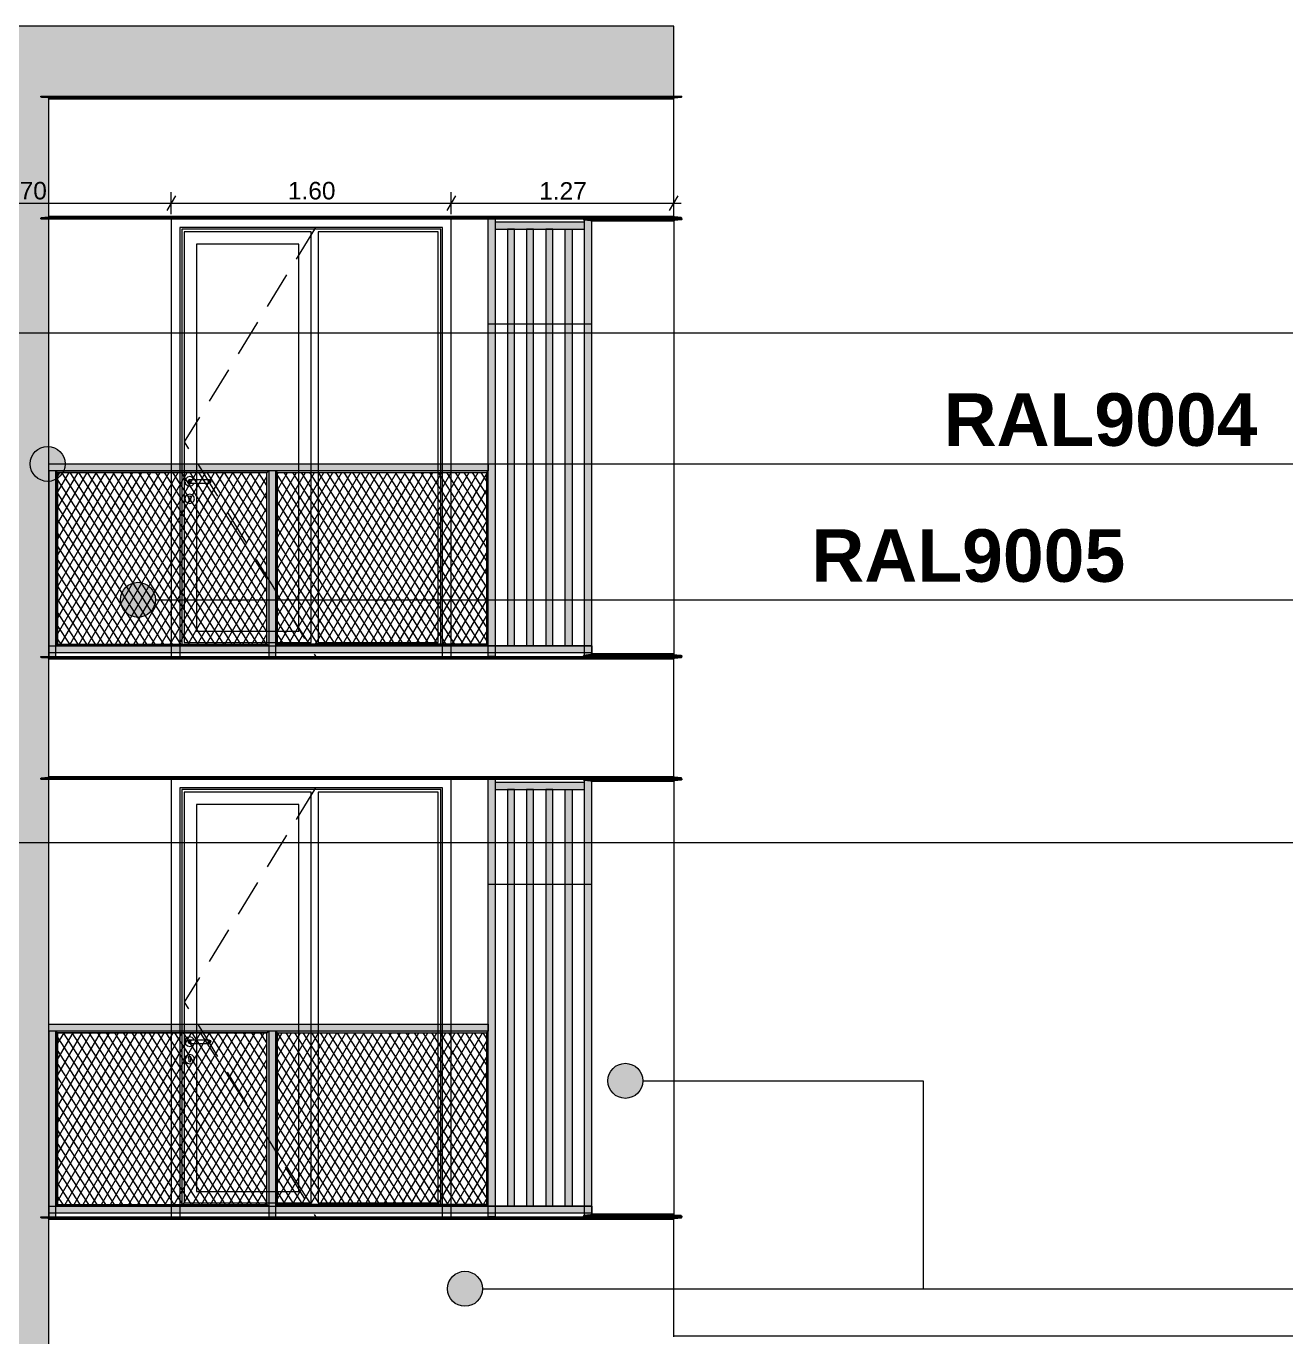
# Model space of a CAD drawing. Header units: millimetres. Extents: x 476571643 to 477489869, y 4620928210 to 4621294454.
# Drawn here: x 477426176 to 477433372, y 4621002544 to 4621010030 of the extents above; entities that cross this region are included whole.
import ezdxf

# ---------------------------------------------------------------- set-up
doc = ezdxf.new("R2010")
doc.units = ezdxf.units.MM
doc.header["$MEASUREMENT"] = 0
doc.linetypes.add('Hidden Line', pattern=[317.5, 211.666667, -105.833333])
for name, color, linetype, lineweight in [('2D Drafting - General_Pen_No__7_Pen_No__7', 7, 'Continuous', 0), ('Annotation - Text_Pen_No__7_Pen_No__7_Pen_No__142', 142, 'Continuous', 0), ('New_2D Drafting - General_Pen_No__30_Pen_No__9_Pen_No__9_Pen_No__253', 252, 'Continuous', 0), ('New_2D Drafting - General_Pen_No__30_Pen_No__9_Pen_No__9_Pen_No__255', 255, 'Continuous', 0), ('New_2D Drafting - General_Pen_No__30_Pen_No__9_Pen_No__9_Pen_No__7', 7, 'Continuous', 0), ('New_2D Drafting - General_Pen_No__4', 7, 'Continuous', 0), ('New_2D Drafting - General_Pen_No__7', 7, 'Continuous', 0), ('New_Structural - Bearing_Pen_No__1', 1, 'Continuous', 0), ('New_Structural - Bearing_Pen_No__250', 7, 'Continuous', 0), ('Structural - Bearing_Pen_No__250', 7, 'Continuous', 0), ('zoma_Pen_No__142', 142, 'Continuous', 0), ('zoma_Pen_No__5_Pen_No__142', 142, 'Continuous', 0)]:
    doc.layers.add(name, color=color, linetype=linetype, lineweight=lineweight)
doc.layers.add('zoma', color=7, linetype='Continuous')
doc.layers.add('zoma_Pen_No__5', color=7, linetype='Continuous')
doc.styles.add('GENERATED_STYLE_2', font='arial.ttf')
doc.styles.add('GENERATED_STYLE_6', font='arialbd.ttf')
doc.linetypes.add('Break', pattern='A,0,[1,a-5 saxl бѓ’бѓђбѓ¦бѓ”бѓ‘бѓ”бѓ‘бѓ\x98_1.Shx,S=15.679026,R=0,X=0,Y=0],-1975.557214,0', length=1975.557214)
doc.dimstyles.new('GENERATED_STYLE__31', dxfattribs={"dimtxt": 100, "dimasz": 64.421331, "dimexe": 0.18, "dimexo": 3, "dimgap": 0.09, "dimtad": 1, "dimtih": 1, "dimtoh": 1, "dimlfac": 0.001, "dimzin": 0, "dimdsep": 46, "dimtxsty": 'GENERATED_STYLE_2', "dimblk": 'ARROWHEAD_2', "dimblk1": 'ARROWHEAD_2', "dimblk2": 'ARROWHEAD_2', "dimcen": 0.09, "dimclrd": 142, "dimclre": 142, "dimclrt": 142, "dimadec": 0, "dimazin": 0, "dimtfac": 1, "dimtdec": 4, "dimtmove": 0, "dimatfit": 3, "dimfxl": 1, "dimtolj": 1, "dimtzin": 0, "dimarcsym": 0})
pattern_1 = [(60, (476844527.15, 4621385791.044), (-38.9711432, 22.5), []), (122.8330945, (476844527.15, 4621385791.044), (36.8060797, 18.75), [])]

# ---------------------------------------------------------------- blocks, each defined once
blk = doc.blocks.new('*D1766', base_point=(476844527.1, 4621385791))
at = {"layer": 'zoma_Pen_No__142', "color": 142, "linetype": 'Continuous', "lineweight": 0, "transparency": 16777216}
for p, q in [((477425305.9, 4621008955.3), (477425305.9, 4621009082.5)), ((477427004.3, 4621008955.3), (477427004.3, 4621009082.5)), ((477425330.4, 4621009061.3), (477425281.5, 4621008976.5)), ((477425305.9, 4621009018.9), (477427004.3, 4621009018.9)), ((477427028.8, 4621009061.3), (477426979.8, 4621008976.5))]:
    blk.add_line(p, q, dxfattribs=at)
at = {"layer": 'zoma_Pen_No__142', "color": 142, "lineweight": 0, "transparency": 16777216, "insert": (477426022.1, 4621009038.9), "char_height": 100, "attachment_point": 7, "style": 'GENERATED_STYLE_2'}
blk.add_mtext('\\A1;{\\pql;\\fArial CYR|b0|i0|c204|p34;1.70}', dxfattribs=at)
blk = doc.blocks.new('ARROWHEAD_2')
at = {"color": 0, "linetype": 'Continuous', "lineweight": 0}
for p, q in [((0, 0), (-1, 0)), ((-0.38, -0.66), (0.38, 0.66))]:
    blk.add_line(p, q, dxfattribs=at)
blk = doc.blocks.new('*D1767', base_point=(476844527.1, 4621385791))
at = {"layer": 'zoma_Pen_No__142', "color": 142, "linetype": 'Continuous', "lineweight": 0, "transparency": 16777216}
for p, q in [((477427004.3, 4621008955.3), (477427004.3, 4621009082.5)), ((477428604.3, 4621008955.3), (477428604.3, 4621009082.5)), ((477427028.8, 4621009061.3), (477426979.8, 4621008976.5)), ((477427004.3, 4621009018.9), (477428604.3, 4621009018.9)), ((477428628.8, 4621009061.3), (477428579.8, 4621008976.5))]:
    blk.add_line(p, q, dxfattribs=at)
at = {"layer": 'zoma_Pen_No__142', "color": 142, "lineweight": 0, "transparency": 16777216, "insert": (477427671.3, 4621009038.9), "char_height": 100, "attachment_point": 7, "style": 'GENERATED_STYLE_2'}
blk.add_mtext('\\A1;{\\pql;\\fArial CYR|b0|i0|c204|p34;1.60}', dxfattribs=at)
blk = doc.blocks.new('*D1768', base_point=(476844527.1, 4621385791))
at = {"layer": 'zoma_Pen_No__142', "color": 142, "linetype": 'Continuous', "lineweight": 0, "transparency": 16777216}
for p, q in [((477428604.3, 4621008955.3), (477428604.3, 4621009082.5)), ((477429875.6, 4621008955.3), (477429875.6, 4621009082.5)), ((477428628.8, 4621009061.3), (477428579.8, 4621008976.5)), ((477428604.3, 4621009018.9), (477429875.6, 4621009018.9)), ((477429851.1, 4621008976.5), (477429900.1, 4621009061.3)), ((477429875.6, 4621009018.9), (477429917.1, 4621009018.9))]:
    blk.add_line(p, q, dxfattribs=at)
at = {"layer": 'zoma_Pen_No__142', "color": 142, "lineweight": 0, "transparency": 16777216, "insert": (477429106.9, 4621009038.9), "char_height": 100, "attachment_point": 7, "style": 'GENERATED_STYLE_2'}
blk.add_mtext('\\A1;{\\pql;\\fArial CYR|b0|i0|c204|p34;1.27}', dxfattribs=at)
blk = doc.blocks.new('Line_103', base_point=(477426298.2, 4621007530))
at = {"layer": 'zoma_Pen_No__5_Pen_No__142', "linetype": 'Continuous', "lineweight": 0}
blk.add_hatch(color=142, dxfattribs=at).paths.add_polyline_path([(477426198.2, 4621007530), (477426205.8, 4621007491.7), (477426227.5, 4621007459.3), (477426259.9, 4621007437.6), (477426298.2, 4621007430), (477426336.4, 4621007437.6), (477426368.9, 4621007459.3), (477426390.6, 4621007491.7), (477426398.2, 4621007530), (477426390.6, 4621007568.3), (477426368.9, 4621007600.7), (477426336.4, 4621007622.4), (477426298.2, 4621007630), (477426259.9, 4621007622.4), (477426227.5, 4621007600.7), (477426205.8, 4621007568.3)])
at = {"layer": 'zoma_Pen_No__5_Pen_No__142', "color": 142, "linetype": 'Continuous', "lineweight": 0}
blk.add_line((477426398.2, 4621007530), (477438955.6, 4621007530), dxfattribs=at)
blk.add_circle((477426298.2, 4621007530), 100, dxfattribs=at)
blk = doc.blocks.new('Line_104', base_point=(477425880.4, 4621008278.3))
at = {"layer": 'zoma_Pen_No__5_Pen_No__142', "color": 142, "linetype": 'Continuous', "lineweight": 0}
blk.add_line((477425980.4, 4621008278.3), (477438955.6, 4621008278.3), dxfattribs=at)
blk = doc.blocks.new('Line_106', base_point=(477426814, 4621006753.5))
at = {"layer": 'zoma_Pen_No__5_Pen_No__142', "linetype": 'Continuous', "lineweight": 0}
blk.add_hatch(color=142, dxfattribs=at).paths.add_polyline_path([(477426714, 4621006753.5), (477426721.6, 4621006715.2), (477426743.3, 4621006682.8), (477426775.7, 4621006661.1), (477426814, 4621006653.5), (477426852.3, 4621006661.1), (477426884.7, 4621006682.8), (477426906.4, 4621006715.2), (477426914, 4621006753.5), (477426906.4, 4621006791.8), (477426884.7, 4621006824.2), (477426852.3, 4621006845.9), (477426814, 4621006853.5), (477426775.7, 4621006845.9), (477426743.3, 4621006824.2), (477426721.6, 4621006791.8)])
at = {"layer": 'zoma_Pen_No__5_Pen_No__142', "color": 142, "linetype": 'Continuous', "lineweight": 0}
blk.add_line((477426914, 4621006753.5), (477438955.6, 4621006753.5), dxfattribs=at)
blk.add_circle((477426814, 4621006753.5), 100, dxfattribs=at)
blk = doc.blocks.new('Line_117', base_point=(477419660.3, 4621005367.8))
at = {"layer": 'zoma_Pen_No__5_Pen_No__142', "color": 142, "linetype": 'Continuous', "lineweight": 0}
blk.add_line((477419760.3, 4621005367.8), (477438955.6, 4621005367.8), dxfattribs=at)
blk = doc.blocks.new('Line_125', base_point=(477428682.6, 4621002818.4))
at = {"layer": 'zoma_Pen_No__5_Pen_No__142', "linetype": 'Continuous', "lineweight": 0}
blk.add_hatch(color=142, dxfattribs=at).paths.add_polyline_path([(477428582.6, 4621002818.4), (477428590.2, 4621002780.2), (477428611.8, 4621002747.7), (477428644.3, 4621002726), (477428682.6, 4621002718.4), (477428720.8, 4621002726), (477428753.3, 4621002747.7), (477428774.9, 4621002780.2), (477428782.6, 4621002818.4), (477428774.9, 4621002856.7), (477428753.3, 4621002889.1), (477428720.8, 4621002910.8), (477428682.6, 4621002918.4), (477428644.3, 4621002910.8), (477428611.8, 4621002889.1), (477428590.2, 4621002856.7)])
at = {"layer": 'zoma_Pen_No__5_Pen_No__142', "color": 142, "linetype": 'Continuous', "lineweight": 0}
blk.add_line((477428782.6, 4621002818.4), (477438955.6, 4621002818.4), dxfattribs=at)
blk.add_circle((477428682.6, 4621002818.4), 100, dxfattribs=at)
blk = doc.blocks.new('Line_129', base_point=(477429599.4, 4621004006.3))
at = {"layer": 'zoma_Pen_No__5_Pen_No__142', "linetype": 'Continuous', "lineweight": 0}
blk.add_hatch(color=142, dxfattribs=at).paths.add_polyline_path([(477429499.4, 4621004006.3), (477429507, 4621003968), (477429528.7, 4621003935.6), (477429561.1, 4621003913.9), (477429599.4, 4621003906.3), (477429637.6, 4621003913.9), (477429670.1, 4621003935.6), (477429691.7, 4621003968), (477429699.4, 4621004006.3), (477429691.7, 4621004044.6), (477429670.1, 4621004077), (477429637.6, 4621004098.7), (477429599.4, 4621004106.3), (477429561.1, 4621004098.7), (477429528.7, 4621004077), (477429507, 4621004044.6)])
at = {"layer": 'zoma_Pen_No__5_Pen_No__142', "color": 142, "linetype": 'Continuous', "lineweight": 0}
blk.add_line((477429699.4, 4621004006.3), (477431300.3, 4621004006.3), dxfattribs=at)
blk.add_circle((477429599.4, 4621004006.3), 100, dxfattribs=at)

msp = doc.modelspace()

# ---------------------------------------------------------------- hatches: boundary and pattern name
at = {"layer": 'New_2D Drafting - General_Pen_No__30_Pen_No__9_Pen_No__9_Pen_No__253', "linetype": 'Continuous', "lineweight": 0}
h = msp.add_hatch(dxfattribs=at)
h.set_pattern_fill('BRICK___RUNNING_BOND', color=252, style=0, pattern_type=2)
h.set_pattern_definition([(0, (476844527.15, 4621385791.044), (0, 66.64), []), (90, (476844527.15, 4621385791.04), (-244.8, 0), [66.64, -66.64]), (90, (476844649.55, 4621385857.68), (-244.8, 0), [66.64, -66.64])])
h.paths.add_polyline_path([(477429876.084, 4621010029.584), (477422906.129, 4621010029.584), (477422906.129, 4620999330.04), (477423155.516, 4620999330.04), (477424755.516, 4620999330.04), (477426305.732, 4620999330.04), (477426305.732, 4621008930.008), (477426305.732, 4621009630.003), (477429405.604, 4621009630.003), (477429876.073, 4621009630.003)])
h.paths.add_polyline_path([(477423606.054, 4621000030.046), (477423606.054, 4620999750.046), (477425406.054, 4620999750.046), (477425406.054, 4621000030.046), (477425305.948, 4621000030.046), (477425305.948, 4621002530.046), (477423705.948, 4621002530.046), (477423705.948, 4621000030.046)], flags=0)
h.paths.add_polyline_path([(477423606.067, 4621003230.046), (477423606.067, 4621002950.046), (477425406.067, 4621002950.046), (477425406.067, 4621003230.046), (477425305.948, 4621003230.046), (477425305.948, 4621005730.046), (477423705.948, 4621005730.046), (477423705.948, 4621003230.046)], flags=0)
h.paths.add_polyline_path([(477425406.067, 4621006150.046), (477425406.067, 4621006430.046), (477425305.948, 4621006430.046), (477425305.948, 4621008930.046), (477423705.948, 4621008930.046), (477423705.948, 4621006430.046), (477423606.067, 4621006430.046), (477423606.067, 4621006150.046)], flags=0)
at = {"layer": 'New_2D Drafting - General_Pen_No__30_Pen_No__9_Pen_No__9_Pen_No__255', "linetype": 'Continuous', "lineweight": 0}
for points in [[(477428815.196, 4621008930.008), (477428855.196, 4621008930.008), (477428855.196, 4621006430.014), (477428815.196, 4621006430.014)], [(477428855.196, 4621008910.008), (477428855.196, 4621008869.921), (477429365.196, 4621008869.921), (477429365.196, 4621008910.008)], [(477428925.196, 4621008869.921), (477428925.196, 4621006490.04), (477428965.196, 4621006490.04), (477428965.196, 4621008869.921)], [(477429035.196, 4621008869.921), (477429035.196, 4621006490.04), (477429075.196, 4621006490.04), (477429075.196, 4621008869.921)], [(477429145.196, 4621008869.921), (477429145.196, 4621006490.04), (477429185.196, 4621006490.04), (477429185.196, 4621008869.921)], [(477429255.196, 4621008869.921), (477429295.196, 4621008869.921), (477429295.196, 4621006490.04), (477429255.196, 4621006490.04)], [(477429365.196, 4621008930.008), (477429405.196, 4621008930.008), (477429405.196, 4621006430.014), (477429365.196, 4621006430.014)], [(477426305.732, 4621007490.042), (477426305.732, 4621007530.042), (477428815.441, 4621007530.042), (477428815.441, 4621007490.042)], [(477426305.732, 4621006430.048), (477426345.732, 4621006430.048), (477426345.732, 4621007490.042), (477426305.732, 4621007490.042)], [(477426345.732, 4621006490.014), (477426355.732, 4621006500.014), (477426355.732, 4621007480.042), (477426345.732, 4621007490.042)], [(477427551.29, 4621007480.042), (477427561.29, 4621007490.042), (477426345.732, 4621007490.042), (477426355.732, 4621007480.042)], [(477427561.29, 4621006490.014), (477427551.29, 4621006500.014), (477427551.29, 4621007480.042), (477427561.29, 4621007490.042)], [(477427561.29, 4621006430.014), (477427601.29, 4621006430.014), (477427601.29, 4621007490.042), (477427561.29, 4621007490.042)], [(477427601.29, 4621006490.04), (477427611.29, 4621006500.04), (477427611.29, 4621007480.068), (477427601.29, 4621007490.068)], [(477428805.354, 4621007480.042), (477428815.441, 4621007490.042), (477427601.316, 4621007490.042), (477427611.316, 4621007480.042)], [(477428815.441, 4621007490.042), (477428805.354, 4621007480.042), (477428805.354, 4621006500.014), (477428815.441, 4621006490.04)], [(477426305.732, 4621006450.04), (477426305.732, 4621006490.04), (477429406.848, 4621006490.04), (477429406.848, 4621006450.04)], [(477427551.29, 4621006500.04), (477427561.29, 4621006490.04), (477426345.732, 4621006490.04), (477426355.732, 4621006500.04)], [(477428805.343, 4621006500.025), (477428815.441, 4621006490.04), (477427601.316, 4621006490.04), (477427611.323, 4621006500.047)], [(477428815.196, 4621005730.008), (477428855.196, 4621005730.008), (477428855.196, 4621003230.014), (477428815.196, 4621003230.014)], [(477429365.196, 4621005730.008), (477429405.196, 4621005730.008), (477429405.196, 4621003230.014), (477429365.196, 4621003230.014)], [(477428855.196, 4621005710.008), (477428855.196, 4621005669.921), (477429365.196, 4621005669.921), (477429365.196, 4621005710.008)], [(477428925.196, 4621005669.921), (477428925.196, 4621003290.04), (477428965.196, 4621003290.04), (477428965.196, 4621005669.921)], [(477429035.196, 4621005669.921), (477429035.196, 4621003290.04), (477429075.196, 4621003290.04), (477429075.196, 4621005669.921)], [(477429145.196, 4621005669.921), (477429145.196, 4621003290.04), (477429185.196, 4621003290.04), (477429185.196, 4621005669.921)], [(477429255.196, 4621005669.921), (477429295.196, 4621005669.921), (477429295.196, 4621003290.04), (477429255.196, 4621003290.04)], [(477426305.732, 4621004290.042), (477426305.732, 4621004330.042), (477428815.441, 4621004330.042), (477428815.441, 4621004290.042)], [(477426305.732, 4621003230.048), (477426345.732, 4621003230.048), (477426345.732, 4621004290.042), (477426305.732, 4621004290.042)], [(477426345.732, 4621003290.014), (477426355.732, 4621003300.014), (477426355.732, 4621004280.042), (477426345.732, 4621004290.042)], [(477427551.29, 4621004280.042), (477427561.29, 4621004290.042), (477426345.732, 4621004290.042), (477426355.732, 4621004280.042)], [(477427561.29, 4621003290.014), (477427551.29, 4621003300.014), (477427551.29, 4621004280.042), (477427561.29, 4621004290.042)], [(477427561.29, 4621003230.014), (477427601.29, 4621003230.014), (477427601.29, 4621004290.042), (477427561.29, 4621004290.042)], [(477427601.29, 4621003290.04), (477427611.29, 4621003300.04), (477427611.29, 4621004280.068), (477427601.29, 4621004290.068)], [(477428805.354, 4621004280.042), (477428815.441, 4621004290.042), (477427601.316, 4621004290.042), (477427611.316, 4621004280.042)], [(477428815.441, 4621004290.042), (477428805.354, 4621004280.042), (477428805.354, 4621003300.014), (477428815.441, 4621003290.04)], [(477426305.732, 4621003250.04), (477426305.732, 4621003290.04), (477429406.848, 4621003290.04), (477429406.848, 4621003250.04)], [(477427551.29, 4621003300.04), (477427561.29, 4621003290.04), (477426345.732, 4621003290.04), (477426355.732, 4621003300.04)], [(477428805.343, 4621003300.025), (477428815.441, 4621003290.04), (477427601.316, 4621003290.04), (477427611.323, 4621003300.047)]]:
    msp.add_hatch(color=255, dxfattribs=at).paths.add_polyline_path(points)
at = {"layer": 'New_2D Drafting - General_Pen_No__7', "linetype": 'Continuous', "lineweight": 0}
h = msp.add_hatch(dxfattribs=at)
h.set_pattern_fill('BATT_INSULATION', style=0, pattern_type=2)
h.set_pattern_definition(pattern_1)
h.paths.add_polyline_path([(477426355.732, 4621006500.04), (477427551.29, 4621006500.04), (477427551.29, 4621007480.042), (477426355.732, 4621007480.042)])
h = msp.add_hatch(dxfattribs=at)
h.set_pattern_fill('BATT_INSULATION', style=0, pattern_type=2)
h.set_pattern_definition(pattern_1)
h.paths.add_polyline_path([(477427611.29, 4621007480.042), (477428805.354, 4621007480.042), (477428805.354, 4621006500.014), (477427611.29, 4621006500.014)])
h = msp.add_hatch(dxfattribs=at)
h.set_pattern_fill('BATT_INSULATION', style=0, pattern_type=2)
h.set_pattern_definition(pattern_1)
h.paths.add_polyline_path([(477426355.732, 4621003300.04), (477427551.29, 4621003300.04), (477427551.29, 4621004280.042), (477426355.732, 4621004280.042)])
h = msp.add_hatch(dxfattribs=at)
h.set_pattern_fill('BATT_INSULATION', style=0, pattern_type=2)
h.set_pattern_definition(pattern_1)
h.paths.add_polyline_path([(477427611.29, 4621004280.042), (477428805.354, 4621004280.042), (477428805.354, 4621003300.014), (477427611.29, 4621003300.014)])

# ---------------------------------------------------------------- linework, layer by layer
at = {"layer": '2D Drafting - General_Pen_No__7_Pen_No__7', "color": 7, "linetype": 'Continuous', "lineweight": 0, "flags": 128}
for points in [[(477427008.416, 4621006430.04), (477428604.299, 4621006430.046), (477428604.291, 4621008930.046), (477427004.291, 4621008930.04)], [(477427004.291, 4621008930.04), (477427004.299, 4621006430.04), (477427008.416, 4621006430.04)], [(477427008.416, 4621003230.04), (477428604.299, 4621003230.046), (477428604.291, 4621005730.046), (477427004.291, 4621005730.04)], [(477427004.291, 4621005730.04), (477427004.299, 4621003230.04), (477427008.416, 4621003230.04)]]:
    msp.add_lwpolyline(points, dxfattribs=at)
for points in [[(477428554.291, 4621008880.045), (477427054.291, 4621008880.04), (477427054.299, 4621006430.041), (477428554.299, 4621006430.047)], [(477428544.291, 4621008870.045), (477427064.291, 4621008870.04), (477427064.299, 4621006490.042), (477428544.299, 4621006490.047)], [(477427804.295, 4621008855.042), (477427079.291, 4621008855.04), (477427079.299, 4621006510.042), (477427804.299, 4621006510.045)], [(477427734.291, 4621008785.042), (477427149.291, 4621008785.04), (477427149.299, 4621006575.042), (477427734.299, 4621006575.044)], [(477428529.291, 4621008855.045), (477427844.291, 4621008855.042), (477427844.299, 4621006510.045), (477428529.299, 4621006510.047)], [(477428554.291, 4621005680.045), (477427054.291, 4621005680.04), (477427054.299, 4621003230.041), (477428554.299, 4621003230.047)], [(477428544.291, 4621005670.045), (477427064.291, 4621005670.04), (477427064.299, 4621003290.042), (477428544.299, 4621003290.047)], [(477427804.295, 4621005655.042), (477427079.291, 4621005655.04), (477427079.299, 4621003310.042), (477427804.299, 4621003310.045)], [(477428529.291, 4621005655.045), (477427844.291, 4621005655.042), (477427844.299, 4621003310.045), (477428529.299, 4621003310.047)], [(477427734.291, 4621005585.042), (477427149.291, 4621005585.04), (477427149.299, 4621003375.042), (477427734.299, 4621003375.044)]]:
    msp.add_lwpolyline(points, close=True, dxfattribs=at)
at = {"layer": '2D Drafting - General_Pen_No__7_Pen_No__7', "color": 7, "linetype": 'Hidden Line', "lineweight": 0, "flags": 128}
for points in [[(477427829.291, 4621008880.042), (477427079.295, 4621007655.917), (477427828.523, 4621006431.327)], [(477427829.291, 4621005680.042), (477427079.295, 4621004455.917), (477427828.523, 4621003231.327)]]:
    msp.add_lwpolyline(points, dxfattribs=at)
at = {"layer": 'New_2D Drafting - General_Pen_No__30_Pen_No__9_Pen_No__9_Pen_No__7', "color": 7, "linetype": 'Continuous', "lineweight": 0, "flags": 128}
for points in [[(477429876.084, 4621010029.584), (477422906.129, 4621010029.584), (477422906.129, 4620999330.04), (477423155.516, 4620999330.04), (477424755.516, 4620999330.04), (477426305.732, 4620999330.04), (477426305.732, 4621008930.008), (477426305.732, 4621009630.003), (477429405.604, 4621009630.003), (477429876.073, 4621009630.003)], [(477428815.196, 4621008930.008), (477428855.196, 4621008930.008), (477428855.196, 4621006430.014), (477428815.196, 4621006430.014)], [(477428855.196, 4621008910.008), (477428855.196, 4621008869.921), (477429365.196, 4621008869.921), (477429365.196, 4621008910.008)], [(477428925.196, 4621008869.921), (477428925.196, 4621006490.04), (477428965.196, 4621006490.04), (477428965.196, 4621008869.921)], [(477429035.196, 4621008869.921), (477429035.196, 4621006490.04), (477429075.196, 4621006490.04), (477429075.196, 4621008869.921)], [(477429145.196, 4621008869.921), (477429145.196, 4621006490.04), (477429185.196, 4621006490.04), (477429185.196, 4621008869.921)], [(477429255.196, 4621008869.921), (477429295.196, 4621008869.921), (477429295.196, 4621006490.04), (477429255.196, 4621006490.04)], [(477429365.196, 4621008930.008), (477429405.196, 4621008930.008), (477429405.196, 4621006430.014), (477429365.196, 4621006430.014)], [(477429405.196, 4621006490.04), (477428815.196, 4621006490.04), (477428815.196, 4621008329.625), (477429405.196, 4621008329.625)], [(477426305.732, 4621007490.042), (477426305.732, 4621007530.042), (477428815.441, 4621007530.042), (477428815.441, 4621007490.042)], [(477426305.732, 4621006430.048), (477426345.732, 4621006430.048), (477426345.732, 4621007490.042), (477426305.732, 4621007490.042)], [(477426345.732, 4621006490.014), (477426355.732, 4621006500.014), (477426355.732, 4621007480.042), (477426345.732, 4621007490.042)], [(477427551.29, 4621007480.042), (477427561.29, 4621007490.042), (477426345.732, 4621007490.042), (477426355.732, 4621007480.042)], [(477427561.29, 4621006490.014), (477427551.29, 4621006500.014), (477427551.29, 4621007480.042), (477427561.29, 4621007490.042)], [(477427561.29, 4621006430.014), (477427601.29, 4621006430.014), (477427601.29, 4621007490.042), (477427561.29, 4621007490.042)], [(477427601.29, 4621006490.04), (477427611.29, 4621006500.04), (477427611.29, 4621007480.068), (477427601.29, 4621007490.068)], [(477428805.354, 4621007480.042), (477428815.441, 4621007490.042), (477427601.316, 4621007490.042), (477427611.316, 4621007480.042)], [(477428815.441, 4621007490.042), (477428805.354, 4621007480.042), (477428805.354, 4621006500.014), (477428815.441, 4621006490.04)], [(477426305.732, 4621006450.04), (477426305.732, 4621006490.04), (477429406.848, 4621006490.04), (477429406.848, 4621006450.04)], [(477427551.29, 4621006500.04), (477427561.29, 4621006490.04), (477426345.732, 4621006490.04), (477426355.732, 4621006500.04)], [(477428805.343, 4621006500.025), (477428815.441, 4621006490.04), (477427601.316, 4621006490.04), (477427611.323, 4621006500.047)], [(477428815.196, 4621005730.008), (477428855.196, 4621005730.008), (477428855.196, 4621003230.014), (477428815.196, 4621003230.014)], [(477429365.196, 4621005730.008), (477429405.196, 4621005730.008), (477429405.196, 4621003230.014), (477429365.196, 4621003230.014)], [(477428855.196, 4621005710.008), (477428855.196, 4621005669.921), (477429365.196, 4621005669.921), (477429365.196, 4621005710.008)], [(477428925.196, 4621005669.921), (477428925.196, 4621003290.04), (477428965.196, 4621003290.04), (477428965.196, 4621005669.921)], [(477429035.196, 4621005669.921), (477429035.196, 4621003290.04), (477429075.196, 4621003290.04), (477429075.196, 4621005669.921)], [(477429145.196, 4621005669.921), (477429145.196, 4621003290.04), (477429185.196, 4621003290.04), (477429185.196, 4621005669.921)], [(477429255.196, 4621005669.921), (477429295.196, 4621005669.921), (477429295.196, 4621003290.04), (477429255.196, 4621003290.04)], [(477429405.196, 4621003290.04), (477428815.196, 4621003290.04), (477428815.196, 4621005129.625), (477429405.196, 4621005129.625)], [(477426305.732, 4621004290.042), (477426305.732, 4621004330.042), (477428815.441, 4621004330.042), (477428815.441, 4621004290.042)], [(477426305.732, 4621003230.048), (477426345.732, 4621003230.048), (477426345.732, 4621004290.042), (477426305.732, 4621004290.042)], [(477426345.732, 4621003290.014), (477426355.732, 4621003300.014), (477426355.732, 4621004280.042), (477426345.732, 4621004290.042)], [(477427551.29, 4621004280.042), (477427561.29, 4621004290.042), (477426345.732, 4621004290.042), (477426355.732, 4621004280.042)], [(477427561.29, 4621003290.014), (477427551.29, 4621003300.014), (477427551.29, 4621004280.042), (477427561.29, 4621004290.042)], [(477427561.29, 4621003230.014), (477427601.29, 4621003230.014), (477427601.29, 4621004290.042), (477427561.29, 4621004290.042)], [(477427601.29, 4621003290.04), (477427611.29, 4621003300.04), (477427611.29, 4621004280.068), (477427601.29, 4621004290.068)], [(477428805.354, 4621004280.042), (477428815.441, 4621004290.042), (477427601.316, 4621004290.042), (477427611.316, 4621004280.042)], [(477428815.441, 4621004290.042), (477428805.354, 4621004280.042), (477428805.354, 4621003300.014), (477428815.441, 4621003290.04)], [(477426305.732, 4621003250.04), (477426305.732, 4621003290.04), (477429406.848, 4621003290.04), (477429406.848, 4621003250.04)], [(477427551.29, 4621003300.04), (477427561.29, 4621003290.04), (477426345.732, 4621003290.04), (477426355.732, 4621003300.04)], [(477428805.343, 4621003300.025), (477428815.441, 4621003290.04), (477427601.316, 4621003290.04), (477427611.323, 4621003300.047)]]:
    msp.add_lwpolyline(points, close=True, dxfattribs=at)
at = {"layer": 'New_2D Drafting - General_Pen_No__4', "color": 7, "linetype": 'Continuous', "lineweight": 0, "flags": 128}
for points in [[(477426355.732, 4621006500.04), (477427551.29, 4621006500.04), (477427551.29, 4621007480.042), (477426355.732, 4621007480.042)], [(477427611.29, 4621007480.042), (477428805.354, 4621007480.042), (477428805.354, 4621006500.014), (477427611.29, 4621006500.014)], [(477426355.732, 4621003300.04), (477427551.29, 4621003300.04), (477427551.29, 4621004280.042), (477426355.732, 4621004280.042)], [(477427611.29, 4621004280.042), (477428805.354, 4621004280.042), (477428805.354, 4621003300.014), (477427611.29, 4621003300.014)]]:
    msp.add_lwpolyline(points, close=True, dxfattribs=at)
at = {"layer": 'New_Structural - Bearing_Pen_No__1', "color": 1, "linetype": 'Break', "lineweight": 0}
msp.add_line((477429876.862, 4621002550.048), (477435817.772, 4621002549.895), dxfattribs=at)
at = {"layer": 'New_Structural - Bearing_Pen_No__250', "color": 7, "linetype": 'Continuous', "lineweight": 0}
for p, q in [((477427086.804, 4621007443.541), (477427083.186, 4621007430.041)), ((477427096.686, 4621007453.423), (477427086.804, 4621007443.541)), ((477427110.186, 4621007457.041), (477427096.686, 4621007453.423)), ((477427103.115, 4621007437.112), (477427100.186, 4621007430.041)), ((477427104.667, 4621007437.112), (477427101.908, 4621007430.041)), ((477427110.186, 4621007440.041), (477427103.115, 4621007437.112)), ((477427109.482, 4621007437.112), (477427107.37, 4621007430.041)), ((477427123.686, 4621007453.423), (477427110.186, 4621007457.041)), ((477427110.186, 4621007440.041), (477427111.328, 4621007440.041)), ((477427111.328, 4621007440.041), (477427114.58, 4621007440.041)), ((477427114.58, 4621007440.041), (477427119.446, 4621007440.041)), ((477427116.687, 4621007437.112), (477427115.544, 4621007430.041)), ((477427119.446, 4621007440.041), (477427125.186, 4621007440.041)), ((477427133.569, 4621007443.541), (477427123.686, 4621007453.423)), ((477427125.186, 4621007440.041), (477427205.186, 4621007440.041)), ((477427134.507, 4621007440.041), (477427133.569, 4621007443.541)), ((477427205.186, 4621007440.041), (477427210.926, 4621007440.041)), ((477427210.926, 4621007440.041), (477427215.793, 4621007440.041)), ((477427213.685, 4621007437.112), (477427214.828, 4621007430.041)), ((477427215.793, 4621007440.041), (477427219.044, 4621007440.041)), ((477427219.044, 4621007440.041), (477427220.186, 4621007440.041)), ((477427220.186, 4621007440.041), (477427227.257, 4621007437.112)), ((477427220.891, 4621007437.112), (477427223.002, 4621007430.041)), ((477427225.705, 4621007437.112), (477427228.464, 4621007430.041)), ((477427227.257, 4621007437.112), (477427230.186, 4621007430.041)), ((477427083.186, 4621007430.041), (477427086.804, 4621007416.541)), ((477427086.804, 4621007416.541), (477427096.686, 4621007406.658)), ((477427096.686, 4621007406.658), (477427110.186, 4621007403.041)), ((477427100.186, 4621007430.041), (477427103.115, 4621007422.97)), ((477427101.908, 4621007430.041), (477427104.667, 4621007422.97)), ((477427103.115, 4621007422.97), (477427110.186, 4621007420.041)), ((477427107.37, 4621007430.041), (477427109.482, 4621007422.97)), ((477427110.186, 4621007420.041), (477427111.328, 4621007420.041)), ((477427110.186, 4621007403.041), (477427123.686, 4621007406.658)), ((477427111.328, 4621007420.041), (477427114.58, 4621007420.041)), ((477427114.58, 4621007420.041), (477427119.446, 4621007420.041)), ((477427115.544, 4621007430.041), (477427116.687, 4621007422.97)), ((477427119.446, 4621007420.041), (477427125.186, 4621007420.041)), ((477427123.686, 4621007406.658), (477427133.569, 4621007416.541)), ((477427125.186, 4621007420.041), (477427205.186, 4621007420.041)), ((477427133.569, 4621007416.541), (477427134.507, 4621007420.041)), ((477427205.186, 4621007420.041), (477427210.927, 4621007420.041)), ((477427210.927, 4621007420.041), (477427215.793, 4621007420.041)), ((477427214.828, 4621007430.041), (477427213.686, 4621007422.97)), ((477427215.793, 4621007420.041), (477427219.044, 4621007420.041)), ((477427219.044, 4621007420.041), (477427220.186, 4621007420.041)), ((477427227.257, 4621007422.97), (477427220.186, 4621007420.041)), ((477427223.002, 4621007430.041), (477427220.891, 4621007422.97)), ((477427228.464, 4621007430.041), (477427225.705, 4621007422.97)), ((477427230.186, 4621007430.041), (477427227.257, 4621007422.97)), ((477427086.804, 4621007343.541), (477427083.187, 4621007330.041)), ((477427083.187, 4621007330.041), (477427086.804, 4621007316.541)), ((477427096.687, 4621007353.423), (477427086.804, 4621007343.541)), ((477427086.804, 4621007316.541), (477427096.687, 4621007306.658)), ((477427110.187, 4621007357.041), (477427096.687, 4621007353.423)), ((477427096.687, 4621007306.658), (477427110.187, 4621007303.041)), ((477427103.466, 4621007341.681), (477427102.719, 4621007339.733)), ((477427105.187, 4621007334.441), (477427102.719, 4621007339.733)), ((477427103.466, 4621007341.681), (477427104.811, 4621007345.185)), ((477427104.811, 4621007345.185), (477427110.187, 4621007347.466)), ((477427105.187, 4621007332.927), (477427105.187, 4621007334.441)), ((477427105.187, 4621007332.927), (477427105.187, 4621007330.041)), ((477427105.187, 4621007330.041), (477427105.187, 4621007327.154)), ((477427105.187, 4621007327.154), (477427105.187, 4621007321.38)), ((477427105.187, 4621007321.38), (477427105.187, 4621007317.541)), ((477427106.651, 4621007314.005), (477427105.187, 4621007317.541)), ((477427110.187, 4621007312.541), (477427106.651, 4621007314.005)), ((477427123.687, 4621007353.423), (477427110.187, 4621007357.041)), ((477427110.187, 4621007347.466), (477427115.562, 4621007345.185)), ((477427113.722, 4621007314.005), (477427110.187, 4621007312.541)), ((477427110.187, 4621007303.041), (477427123.687, 4621007306.658)), ((477427115.187, 4621007317.541), (477427113.722, 4621007314.005)), ((477427117.654, 4621007339.733), (477427115.187, 4621007334.441)), ((477427115.187, 4621007334.441), (477427115.187, 4621007332.928)), ((477427115.187, 4621007332.928), (477427115.187, 4621007330.041)), ((477427115.187, 4621007330.041), (477427115.187, 4621007327.154)), ((477427115.187, 4621007327.154), (477427115.187, 4621007321.38)), ((477427115.187, 4621007321.38), (477427115.187, 4621007317.541)), ((477427116.907, 4621007341.681), (477427115.562, 4621007345.185)), ((477427116.907, 4621007341.681), (477427117.654, 4621007339.733)), ((477427133.569, 4621007343.541), (477427123.687, 4621007353.423)), ((477427123.687, 4621007306.658), (477427133.569, 4621007316.541)), ((477427137.187, 4621007330.041), (477427133.569, 4621007343.541)), ((477427133.569, 4621007316.541), (477427137.187, 4621007330.041)), ((477427086.804, 4621004243.541), (477427083.186, 4621004230.041)), ((477427083.186, 4621004230.041), (477427086.804, 4621004216.541)), ((477427096.686, 4621004253.423), (477427086.804, 4621004243.541)), ((477427086.804, 4621004216.541), (477427096.686, 4621004206.658)), ((477427110.186, 4621004257.041), (477427096.686, 4621004253.423)), ((477427103.115, 4621004237.112), (477427100.186, 4621004230.041)), ((477427100.186, 4621004230.041), (477427103.115, 4621004222.97)), ((477427104.667, 4621004237.112), (477427101.908, 4621004230.041)), ((477427101.908, 4621004230.041), (477427104.667, 4621004222.97)), ((477427110.186, 4621004240.041), (477427103.115, 4621004237.112)), ((477427103.115, 4621004222.97), (477427110.186, 4621004220.041)), ((477427109.482, 4621004237.112), (477427107.37, 4621004230.041)), ((477427107.37, 4621004230.041), (477427109.482, 4621004222.97)), ((477427123.686, 4621004253.423), (477427110.186, 4621004257.041)), ((477427110.186, 4621004240.041), (477427111.328, 4621004240.041)), ((477427110.186, 4621004220.041), (477427111.328, 4621004220.041)), ((477427111.328, 4621004240.041), (477427114.58, 4621004240.041)), ((477427111.328, 4621004220.041), (477427114.58, 4621004220.041)), ((477427114.58, 4621004240.041), (477427119.446, 4621004240.041)), ((477427114.58, 4621004220.041), (477427119.446, 4621004220.041)), ((477427116.687, 4621004237.112), (477427115.544, 4621004230.041)), ((477427115.544, 4621004230.041), (477427116.687, 4621004222.97)), ((477427119.446, 4621004240.041), (477427125.186, 4621004240.041)), ((477427119.446, 4621004220.041), (477427125.186, 4621004220.041)), ((477427133.569, 4621004243.541), (477427123.686, 4621004253.423)), ((477427123.686, 4621004206.658), (477427133.569, 4621004216.541)), ((477427125.186, 4621004240.041), (477427205.186, 4621004240.041)), ((477427125.186, 4621004220.041), (477427205.186, 4621004220.041)), ((477427134.507, 4621004240.041), (477427133.569, 4621004243.541)), ((477427133.569, 4621004216.541), (477427134.507, 4621004220.041)), ((477427205.186, 4621004240.041), (477427210.926, 4621004240.041)), ((477427205.186, 4621004220.041), (477427210.927, 4621004220.041)), ((477427210.926, 4621004240.041), (477427215.793, 4621004240.041)), ((477427210.927, 4621004220.041), (477427215.793, 4621004220.041)), ((477427213.685, 4621004237.112), (477427214.828, 4621004230.041)), ((477427214.828, 4621004230.041), (477427213.686, 4621004222.97)), ((477427215.793, 4621004240.041), (477427219.044, 4621004240.041)), ((477427215.793, 4621004220.041), (477427219.044, 4621004220.041)), ((477427219.044, 4621004240.041), (477427220.186, 4621004240.041)), ((477427219.044, 4621004220.041), (477427220.186, 4621004220.041)), ((477427220.186, 4621004240.041), (477427227.257, 4621004237.112)), ((477427227.257, 4621004222.97), (477427220.186, 4621004220.041)), ((477427220.891, 4621004237.112), (477427223.002, 4621004230.041)), ((477427223.002, 4621004230.041), (477427220.891, 4621004222.97)), ((477427225.705, 4621004237.112), (477427228.464, 4621004230.041)), ((477427228.464, 4621004230.041), (477427225.705, 4621004222.97)), ((477427227.257, 4621004237.112), (477427230.186, 4621004230.041)), ((477427230.186, 4621004230.041), (477427227.257, 4621004222.97)), ((477427086.804, 4621004143.541), (477427083.187, 4621004130.041)), ((477427096.687, 4621004153.423), (477427086.804, 4621004143.541)), ((477427096.686, 4621004206.658), (477427110.186, 4621004203.041)), ((477427110.187, 4621004157.041), (477427096.687, 4621004153.423)), ((477427103.466, 4621004141.681), (477427102.719, 4621004139.733)), ((477427103.466, 4621004141.681), (477427104.811, 4621004145.185)), ((477427104.811, 4621004145.185), (477427110.187, 4621004147.466)), ((477427110.186, 4621004203.041), (477427123.686, 4621004206.658)), ((477427123.687, 4621004153.423), (477427110.187, 4621004157.041)), ((477427110.187, 4621004147.466), (477427115.562, 4621004145.185)), ((477427116.907, 4621004141.681), (477427115.562, 4621004145.185)), ((477427116.907, 4621004141.681), (477427117.654, 4621004139.733)), ((477427133.569, 4621004143.541), (477427123.687, 4621004153.423)), ((477427137.187, 4621004130.041), (477427133.569, 4621004143.541)), ((477427083.187, 4621004130.041), (477427086.804, 4621004116.541)), ((477427086.804, 4621004116.541), (477427096.687, 4621004106.658)), ((477427096.687, 4621004106.658), (477427110.187, 4621004103.041)), ((477427105.187, 4621004134.441), (477427102.719, 4621004139.733)), ((477427105.187, 4621004132.927), (477427105.187, 4621004134.441)), ((477427105.187, 4621004132.927), (477427105.187, 4621004130.041)), ((477427105.187, 4621004130.041), (477427105.187, 4621004127.154)), ((477427105.187, 4621004127.154), (477427105.187, 4621004121.38)), ((477427105.187, 4621004121.38), (477427105.187, 4621004117.541)), ((477427106.651, 4621004114.005), (477427105.187, 4621004117.541)), ((477427110.187, 4621004112.541), (477427106.651, 4621004114.005)), ((477427113.722, 4621004114.005), (477427110.187, 4621004112.541)), ((477427110.187, 4621004103.041), (477427123.687, 4621004106.658)), ((477427115.187, 4621004117.541), (477427113.722, 4621004114.005)), ((477427117.654, 4621004139.733), (477427115.187, 4621004134.441)), ((477427115.187, 4621004134.441), (477427115.187, 4621004132.928)), ((477427115.187, 4621004132.928), (477427115.187, 4621004130.041)), ((477427115.187, 4621004130.041), (477427115.187, 4621004127.154)), ((477427115.187, 4621004127.154), (477427115.187, 4621004121.38)), ((477427115.187, 4621004121.38), (477427115.187, 4621004117.541)), ((477427123.687, 4621004106.658), (477427133.569, 4621004116.541)), ((477427133.569, 4621004116.541), (477427137.187, 4621004130.041))]:
    msp.add_line(p, q, dxfattribs=at)
at = {"layer": 'Structural - Bearing_Pen_No__250', "color": 7, "linetype": 'Continuous', "lineweight": 0}
for p, q in [((477426259.406, 4621009627.54), (477426259.406, 4621009630.035)), ((477426259.406, 4621009630.035), (477429921.924, 4621009630.035)), ((477426259.806, 4621009626.009), (477426259.406, 4621009627.54)), ((477426259.406, 4621009627.54), (477429921.924, 4621009627.54)), ((477426260.944, 4621009624.711), (477426259.806, 4621009626.009)), ((477426262.647, 4621009623.844), (477426260.944, 4621009624.711)), ((477426263.869, 4621009623.585), (477426262.647, 4621009623.844)), ((477426301.27, 4621009619.595), (477426263.869, 4621009623.585)), ((477426263.869, 4621009623.585), (477429917.462, 4621009623.585)), ((477426302.492, 4621009619.335), (477426301.27, 4621009619.595)), ((477426301.27, 4621009619.595), (477429880.061, 4621009619.595)), ((477426304.195, 4621009618.468), (477426302.492, 4621009619.335)), ((477426305.333, 4621009617.171), (477426304.195, 4621009618.468)), ((477426305.732, 4621009615.64), (477426305.333, 4621009617.171)), ((477426305.732, 4621008944.454), (477426305.732, 4621009615.64)), ((477426305.732, 4621009615.64), (477429875.598, 4621009615.64)), ((477429875.598, 4621009615.64), (477429875.998, 4621009617.171)), ((477429875.598, 4621008944.454), (477429875.598, 4621009615.64)), ((477429875.998, 4621009617.171), (477429877.136, 4621009618.468)), ((477429877.136, 4621009618.468), (477429878.839, 4621009619.335)), ((477429878.839, 4621009619.335), (477429880.061, 4621009619.595)), ((477429880.061, 4621009619.595), (477429917.462, 4621009623.585)), ((477429917.462, 4621009623.585), (477429918.684, 4621009623.844)), ((477429918.684, 4621009623.844), (477429920.387, 4621009624.711)), ((477429920.387, 4621009624.711), (477429921.525, 4621009626.009)), ((477429921.525, 4621009626.009), (477429921.924, 4621009627.54)), ((477429921.924, 4621009627.54), (477429921.924, 4621009630.035)), ((477426259.406, 4621008932.535), (477426259.806, 4621008934.066)), ((477426259.406, 4621008930.04), (477426259.406, 4621008932.535)), ((477426259.406, 4621008932.535), (477429921.924, 4621008932.535)), ((477426259.806, 4621008934.066), (477426260.944, 4621008935.364)), ((477426260.944, 4621008935.364), (477426262.647, 4621008936.231)), ((477426262.647, 4621008936.231), (477426263.869, 4621008936.49)), ((477426263.869, 4621008936.49), (477426301.27, 4621008940.48)), ((477426263.869, 4621008936.49), (477429917.462, 4621008936.49)), ((477426301.27, 4621008940.48), (477426302.492, 4621008940.74)), ((477426301.27, 4621008940.48), (477429880.061, 4621008940.48)), ((477426302.492, 4621008940.74), (477426304.195, 4621008941.607)), ((477426304.195, 4621008941.607), (477426305.333, 4621008942.905)), ((477426305.333, 4621008942.905), (477426305.732, 4621008944.435)), ((477426305.717, 4621008944.435), (477429875.598, 4621008944.435)), ((477429875.998, 4621008942.905), (477429875.598, 4621008944.435)), ((477429877.136, 4621008941.607), (477429875.998, 4621008942.905)), ((477429878.839, 4621008940.74), (477429877.136, 4621008941.607)), ((477429880.061, 4621008940.48), (477429878.839, 4621008940.74)), ((477429917.462, 4621008936.49), (477429880.061, 4621008940.48)), ((477429918.684, 4621008936.231), (477429917.462, 4621008936.49)), ((477429920.387, 4621008935.364), (477429918.684, 4621008936.231)), ((477429921.525, 4621008934.066), (477429920.387, 4621008935.364)), ((477429921.924, 4621008932.535), (477429921.525, 4621008934.066)), ((477429921.924, 4621008930.04), (477429921.924, 4621008932.535)), ((477426259.406, 4621008930.04), (477429921.924, 4621008930.04)), ((477429921.931, 4621008930.008), (477429358.87, 4621008930.008)), ((477429358.87, 4621008930.008), (477429358.87, 4621008927.513)), ((477429921.931, 4621008927.513), (477429358.87, 4621008927.513)), ((477429358.87, 4621008927.513), (477429359.27, 4621008925.983)), ((477429359.27, 4621008925.983), (477429360.408, 4621008924.685)), ((477429360.408, 4621008924.685), (477429362.111, 4621008923.818)), ((477429362.111, 4621008923.818), (477429363.333, 4621008923.558)), ((477429917.468, 4621008923.558), (477429363.333, 4621008923.558)), ((477429363.333, 4621008923.558), (477429400.734, 4621008919.568)), ((477429880.067, 4621008919.568), (477429400.734, 4621008919.572)), ((477429400.734, 4621008919.568), (477429401.956, 4621008919.309)), ((477429401.956, 4621008919.309), (477429403.659, 4621008918.442)), ((477429403.659, 4621008918.442), (477429404.797, 4621008917.144)), ((477429404.797, 4621008917.144), (477429405.196, 4621008915.613)), ((477429875.62, 4621008915.613), (477429405.196, 4621008915.613)), ((477429405.196, 4621008915.595), (477429405.196, 4621006444.398)), ((477429876.004, 4621008917.144), (477429875.604, 4621008915.613)), ((477429875.604, 4621008915.595), (477429875.604, 4621006444.398)), ((477429877.142, 4621008918.442), (477429876.004, 4621008917.144)), ((477429878.845, 4621008919.309), (477429877.142, 4621008918.442)), ((477429880.067, 4621008919.568), (477429878.845, 4621008919.309)), ((477429917.468, 4621008923.558), (477429880.067, 4621008919.568)), ((477429918.69, 4621008923.818), (477429917.468, 4621008923.558)), ((477429920.393, 4621008924.685), (477429918.69, 4621008923.818)), ((477429921.531, 4621008925.983), (477429920.393, 4621008924.685)), ((477429921.931, 4621008927.513), (477429921.531, 4621008925.983)), ((477429921.931, 4621008930.008), (477429921.931, 4621008927.513)), ((477426259.406, 4621006427.54), (477426259.406, 4621006430.035)), ((477426259.406, 4621006430.035), (477429921.924, 4621006430.035)), ((477426259.806, 4621006426.009), (477426259.406, 4621006427.54)), ((477426259.406, 4621006427.54), (477429921.924, 4621006427.54)), ((477426260.944, 4621006424.711), (477426259.806, 4621006426.009)), ((477426262.647, 4621006423.844), (477426260.944, 4621006424.711)), ((477426263.869, 4621006423.585), (477426262.647, 4621006423.844)), ((477426301.27, 4621006419.595), (477426263.869, 4621006423.585)), ((477426263.869, 4621006423.585), (477429917.462, 4621006423.585)), ((477426302.492, 4621006419.335), (477426301.27, 4621006419.595)), ((477426301.27, 4621006419.595), (477429880.061, 4621006419.595)), ((477426304.195, 4621006418.468), (477426302.492, 4621006419.335)), ((477426305.333, 4621006417.171), (477426304.195, 4621006418.468)), ((477426305.732, 4621006415.64), (477426305.333, 4621006417.171)), ((477426305.732, 4621005744.454), (477426305.732, 4621006415.64)), ((477426305.732, 4621006415.64), (477429875.598, 4621006415.64)), ((477429359.27, 4621006434.028), (477429358.87, 4621006432.498)), ((477429921.931, 4621006432.498), (477429358.87, 4621006432.498)), ((477429358.87, 4621006432.498), (477429358.87, 4621006430.003)), ((477429921.931, 4621006430.003), (477429358.87, 4621006430.003)), ((477429360.408, 4621006435.326), (477429359.27, 4621006434.028)), ((477429362.111, 4621006436.193), (477429360.408, 4621006435.326)), ((477429363.333, 4621006436.453), (477429362.111, 4621006436.193)), ((477429400.734, 4621006440.443), (477429363.333, 4621006436.453)), ((477429917.468, 4621006436.453), (477429363.333, 4621006436.453)), ((477429401.956, 4621006440.702), (477429400.734, 4621006440.443)), ((477429880.067, 4621006440.443), (477429400.734, 4621006440.443)), ((477429403.659, 4621006441.569), (477429401.956, 4621006440.702)), ((477429404.797, 4621006442.867), (477429403.659, 4621006441.569)), ((477429405.196, 4621006444.398), (477429404.797, 4621006442.867)), ((477429875.604, 4621006444.398), (477429405.196, 4621006444.398)), ((477429875.598, 4621006415.64), (477429875.998, 4621006417.171)), ((477429875.598, 4621005744.454), (477429875.598, 4621006415.64)), ((477429875.604, 4621006444.398), (477429876.004, 4621006442.867)), ((477429875.998, 4621006417.171), (477429877.136, 4621006418.468)), ((477429876.004, 4621006442.867), (477429877.142, 4621006441.569)), ((477429877.136, 4621006418.468), (477429878.839, 4621006419.335)), ((477429877.142, 4621006441.569), (477429878.845, 4621006440.702)), ((477429878.839, 4621006419.335), (477429880.061, 4621006419.595)), ((477429878.845, 4621006440.702), (477429880.067, 4621006440.443)), ((477429880.061, 4621006419.595), (477429917.462, 4621006423.585)), ((477429880.067, 4621006440.443), (477429917.468, 4621006436.453)), ((477429917.462, 4621006423.585), (477429918.684, 4621006423.844)), ((477429917.468, 4621006436.453), (477429918.69, 4621006436.193)), ((477429918.684, 4621006423.844), (477429920.387, 4621006424.711)), ((477429918.69, 4621006436.193), (477429920.393, 4621006435.326)), ((477429920.387, 4621006424.711), (477429921.525, 4621006426.009)), ((477429920.393, 4621006435.326), (477429921.531, 4621006434.028)), ((477429921.525, 4621006426.009), (477429921.924, 4621006427.54)), ((477429921.531, 4621006434.028), (477429921.931, 4621006432.498)), ((477429921.924, 4621006427.54), (477429921.924, 4621006430.035)), ((477429921.931, 4621006432.498), (477429921.931, 4621006430.003)), ((477426259.406, 4621005732.535), (477426259.806, 4621005734.066)), ((477426259.406, 4621005730.04), (477426259.406, 4621005732.535)), ((477426259.406, 4621005732.535), (477429921.924, 4621005732.535)), ((477426259.406, 4621005730.04), (477429921.924, 4621005730.04)), ((477426259.806, 4621005734.066), (477426260.944, 4621005735.364)), ((477426260.944, 4621005735.364), (477426262.647, 4621005736.231)), ((477426262.647, 4621005736.231), (477426263.869, 4621005736.49)), ((477426263.869, 4621005736.49), (477426301.27, 4621005740.48)), ((477426263.869, 4621005736.49), (477429917.462, 4621005736.49)), ((477426301.27, 4621005740.48), (477426302.492, 4621005740.74)), ((477426301.27, 4621005740.48), (477429880.061, 4621005740.48)), ((477426302.492, 4621005740.74), (477426304.195, 4621005741.607)), ((477426304.195, 4621005741.607), (477426305.333, 4621005742.905)), ((477426305.333, 4621005742.905), (477426305.732, 4621005744.435)), ((477426305.717, 4621005744.435), (477429875.598, 4621005744.435)), ((477429921.931, 4621005730.008), (477429358.87, 4621005730.008)), ((477429358.87, 4621005730.008), (477429358.87, 4621005727.513)), ((477429921.931, 4621005727.513), (477429358.87, 4621005727.513)), ((477429358.87, 4621005727.513), (477429359.27, 4621005725.983)), ((477429359.27, 4621005725.983), (477429360.408, 4621005724.685)), ((477429360.408, 4621005724.685), (477429362.111, 4621005723.818)), ((477429362.111, 4621005723.818), (477429363.333, 4621005723.558)), ((477429917.468, 4621005723.558), (477429363.333, 4621005723.558)), ((477429363.333, 4621005723.558), (477429400.734, 4621005719.568)), ((477429880.067, 4621005719.568), (477429400.734, 4621005719.572)), ((477429400.734, 4621005719.568), (477429401.956, 4621005719.309)), ((477429401.956, 4621005719.309), (477429403.659, 4621005718.442)), ((477429403.659, 4621005718.442), (477429404.797, 4621005717.144)), ((477429404.797, 4621005717.144), (477429405.196, 4621005715.613)), ((477429875.62, 4621005715.613), (477429405.196, 4621005715.613)), ((477429405.196, 4621005715.595), (477429405.196, 4621003244.398)), ((477429875.998, 4621005742.905), (477429875.598, 4621005744.435)), ((477429876.004, 4621005717.144), (477429875.604, 4621005715.613)), ((477429875.604, 4621005715.595), (477429875.604, 4621003244.398)), ((477429877.136, 4621005741.607), (477429875.998, 4621005742.905)), ((477429877.142, 4621005718.442), (477429876.004, 4621005717.144)), ((477429878.839, 4621005740.74), (477429877.136, 4621005741.607)), ((477429878.845, 4621005719.309), (477429877.142, 4621005718.442)), ((477429880.061, 4621005740.48), (477429878.839, 4621005740.74)), ((477429880.067, 4621005719.568), (477429878.845, 4621005719.309)), ((477429917.462, 4621005736.49), (477429880.061, 4621005740.48)), ((477429917.468, 4621005723.558), (477429880.067, 4621005719.568)), ((477429918.684, 4621005736.231), (477429917.462, 4621005736.49)), ((477429918.69, 4621005723.818), (477429917.468, 4621005723.558)), ((477429920.387, 4621005735.364), (477429918.684, 4621005736.231)), ((477429920.393, 4621005724.685), (477429918.69, 4621005723.818)), ((477429921.525, 4621005734.066), (477429920.387, 4621005735.364)), ((477429921.531, 4621005725.983), (477429920.393, 4621005724.685)), ((477429921.924, 4621005732.535), (477429921.525, 4621005734.066)), ((477429921.931, 4621005727.513), (477429921.531, 4621005725.983)), ((477429921.924, 4621005730.04), (477429921.924, 4621005732.535)), ((477429921.931, 4621005730.008), (477429921.931, 4621005727.513)), ((477429405.196, 4621003244.398), (477429404.797, 4621003242.867)), ((477429875.604, 4621003244.398), (477429405.196, 4621003244.398)), ((477429875.604, 4621003244.398), (477429876.004, 4621003242.867)), ((477426259.406, 4621003227.54), (477426259.406, 4621003230.035)), ((477426259.406, 4621003230.035), (477429921.924, 4621003230.035)), ((477426259.806, 4621003226.009), (477426259.406, 4621003227.54)), ((477426259.406, 4621003227.54), (477429921.924, 4621003227.54)), ((477426260.944, 4621003224.711), (477426259.806, 4621003226.009)), ((477426262.647, 4621003223.844), (477426260.944, 4621003224.711)), ((477426263.869, 4621003223.585), (477426262.647, 4621003223.844)), ((477426301.27, 4621003219.595), (477426263.869, 4621003223.585)), ((477426263.869, 4621003223.585), (477429917.462, 4621003223.585)), ((477426302.492, 4621003219.335), (477426301.27, 4621003219.595)), ((477426301.27, 4621003219.595), (477429880.061, 4621003219.595)), ((477426304.195, 4621003218.468), (477426302.492, 4621003219.335)), ((477426305.333, 4621003217.171), (477426304.195, 4621003218.468)), ((477426305.732, 4621003215.64), (477426305.333, 4621003217.171)), ((477426305.732, 4621002544.454), (477426305.732, 4621003215.64)), ((477426305.732, 4621003215.64), (477429875.598, 4621003215.64)), ((477429359.27, 4621003234.028), (477429358.87, 4621003232.498)), ((477429921.931, 4621003232.498), (477429358.87, 4621003232.498)), ((477429358.87, 4621003232.498), (477429358.87, 4621003230.003)), ((477429921.931, 4621003230.003), (477429358.87, 4621003230.003)), ((477429360.408, 4621003235.326), (477429359.27, 4621003234.028)), ((477429362.111, 4621003236.193), (477429360.408, 4621003235.326)), ((477429363.333, 4621003236.453), (477429362.111, 4621003236.193)), ((477429400.734, 4621003240.443), (477429363.333, 4621003236.453)), ((477429917.468, 4621003236.453), (477429363.333, 4621003236.453)), ((477429401.956, 4621003240.702), (477429400.734, 4621003240.443)), ((477429880.067, 4621003240.443), (477429400.734, 4621003240.443)), ((477429403.659, 4621003241.569), (477429401.956, 4621003240.702)), ((477429404.797, 4621003242.867), (477429403.659, 4621003241.569)), ((477429875.598, 4621003215.64), (477429875.998, 4621003217.171)), ((477429875.598, 4621002544.454), (477429875.598, 4621003215.64)), ((477429875.998, 4621003217.171), (477429877.136, 4621003218.468)), ((477429876.004, 4621003242.867), (477429877.142, 4621003241.569)), ((477429877.136, 4621003218.468), (477429878.839, 4621003219.335)), ((477429877.142, 4621003241.569), (477429878.845, 4621003240.702)), ((477429878.839, 4621003219.335), (477429880.061, 4621003219.595)), ((477429878.845, 4621003240.702), (477429880.067, 4621003240.443)), ((477429880.061, 4621003219.595), (477429917.462, 4621003223.585)), ((477429880.067, 4621003240.443), (477429917.468, 4621003236.453)), ((477429917.462, 4621003223.585), (477429918.684, 4621003223.844)), ((477429917.468, 4621003236.453), (477429918.69, 4621003236.193)), ((477429918.684, 4621003223.844), (477429920.387, 4621003224.711)), ((477429918.69, 4621003236.193), (477429920.393, 4621003235.326)), ((477429920.387, 4621003224.711), (477429921.525, 4621003226.009)), ((477429920.393, 4621003235.326), (477429921.531, 4621003234.028)), ((477429921.525, 4621003226.009), (477429921.924, 4621003227.54)), ((477429921.531, 4621003234.028), (477429921.931, 4621003232.498)), ((477429921.924, 4621003227.54), (477429921.924, 4621003230.035)), ((477429921.931, 4621003232.498), (477429921.931, 4621003230.003))]:
    msp.add_line(p, q, dxfattribs=at)
at = {"layer": 'zoma_Pen_No__5_Pen_No__142', "color": 142, "linetype": 'Continuous', "lineweight": 0}
msp.add_line((477431300.255, 4621004006.305), (477431300.255, 4621002818.437), dxfattribs=at)

# ---------------------------------------------------------------- block references
at = {"layer": 'zoma_Pen_No__5', "color": 142, "linetype": 'Continuous', "lineweight": 0}
for name, p in [('Line_104', (477425880.376, 4621008278.279)), ('Line_103', (477426298.174, 4621007530.018)), ('Line_106', (477426813.986, 4621006753.487)), ('Line_117', (477419660.317, 4621005367.836)), ('Line_129', (477429599.362, 4621004006.305)), ('Line_125', (477428682.559, 4621002818.437))]:
    msp.add_blockref(name, p, dxfattribs=at)

# ---------------------------------------------------------------- texts
at = {"layer": 'Annotation - Text_Pen_No__7_Pen_No__7_Pen_No__142', "color": 142, "linetype": 'Continuous', "lineweight": 0, "char_height": 300, "attachment_point": 1, "style": 'GENERATED_STYLE_6'}
for s, insert in [('\\A1;{\\pql;\\fArial|b1|i0|c0|p34;RAL9004}', (477431417.482, 4621007932.876)), ('\\A1;{\\pql;\\fArial|b1|i0|c0|p34;RAL9005}', (477430661.82, 4621007156.345))]:
    msp.add_mtext(s, dxfattribs=dict(at, insert=insert))

# ---------------------------------------------------------------- dimensions: what is measured, and where the dimension line sits
at = {"layer": 'zoma', "color": 142, "linetype": 'Continuous', "lineweight": 0}
for base, p1, p2, picture, middle in [((477427004.291, 4621009018.907), (477425305.948, 4621002530.04), (477427004.291, 4621002530.04), '*D1766', (477426151.973, 4621009088.907)), ((477428604.291, 4621009018.907), (477427004.291, 4621002530.04), (477428604.291, 4621002530.046), '*D1767', (477427801.144, 4621009088.907)), ((477429875.604, 4621009018.907), (477428604.291, 4621002530.046), (477429875.604, 4621002443.263), '*D1768', (477429236.801, 4621009088.907))]:
    dim = msp.add_linear_dim(base=base, p1=p1, p2=p2, dimstyle='GENERATED_STYLE__31', dxfattribs=at)
    dim.commit()
    dim.dimension.update_dxf_attribs({"geometry": picture, "text_midpoint": middle, "dimtype": 160})

doc.saveas('drawing.dxf')
